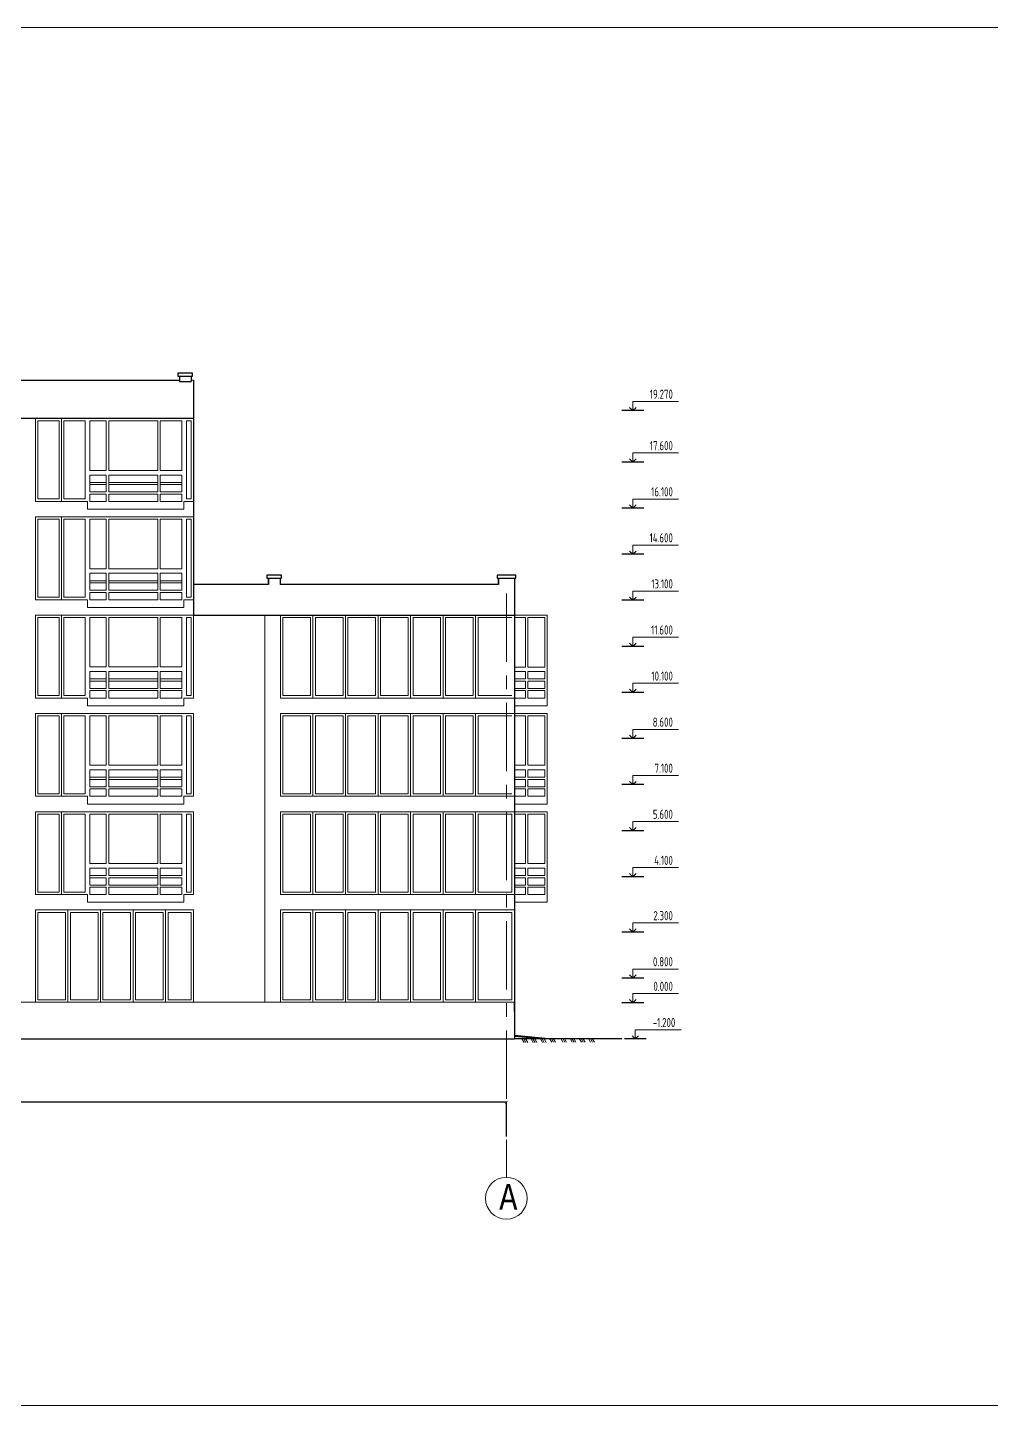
# Model space of a CAD drawing. Header units: millimetres. Extents: x -689206 to 4969298, y -1019800 to 703299.
# Drawn here: x 751656 to 783052, y -808799 to -763943 of the extents above; entities that cross this region are included whole.
import ezdxf

# ---------------------------------------------------------------- set-up
doc = ezdxf.new("R2010")
doc.units = ezdxf.units.MM
doc.linetypes.add('осеваяX2', pattern=[101.6, 63.5, -12.7, 12.7, -12.7])
doc.layers.add('РАЗМЕРЫ', color=7, linetype='Continuous', lineweight=9)
for name, color, linetype in [('разрез1-1', 7, 'Continuous'), ('разрез2-2', 7, 'Continuous'), ('сетка', 104, 'Continuous')]:
    doc.layers.add(name, color=color, linetype=linetype)
doc.styles.add('Аннотативный', font='isocteur.ttf', dxfattribs={"width": 0.7, "height": 250})
doc.dimstyles.new('Аннотативный', dxfattribs={"dimscale": 0, "dimtxt": 250, "dimasz": 100, "dimexe": 1.25, "dimexo": 0.625, "dimtad": 1, "dimdec": 0, "dimtxsty": 'Аннотативный', "dimblk": 'ARCHTICK', "dimcen": 2.5, "dimadec": 0, "dimazin": 0, "dimtfac": 1, "dimtdec": 0, "dimtmove": 0, "dimatfit": 3, "dimfxl": 1, "dimarcsym": 0})

# ---------------------------------------------------------------- blocks, each defined once
blk = doc.blocks.new('_ArchTick')
at = {"color": 0, "linetype": 'ByBlock', "const_width": 0.15}
blk.add_lwpolyline([(-0.5, -0.5), (0.5, 0.5)], dxfattribs=at)
blk = doc.blocks.new('*D4722')
at = {"layer": 'Defpoints', "color": 0, "lineweight": 5, "ltscale": 35, "transparency": 16777216}
for p in [(729499, -798926), (729499, -798926), (767258, -800046)]:
    blk.add_point(p, dxfattribs=at)
at = {"layer": 'РАЗМЕРЫ', "color": 0, "lineweight": -2, "ltscale": 35, "transparency": 16777216}
for p, q in [((767258, -798926), (729499, -798926)), ((729499, -798927), (729499, -798928)), ((767258, -800045), (767258, -798925))]:
    blk.add_line(p, q, dxfattribs=at)
at = {"layer": 'РАЗМЕРЫ', "color": 0, "lineweight": -2, "ltscale": 35, "transparency": 16777216, "xscale": 100, "yscale": 100, "zscale": 100, "rotation": 180}
blk.add_blockref('_ArchTick', (729499, -798926), dxfattribs=at)
at = {"layer": 'РАЗМЕРЫ', "color": 0, "lineweight": -2, "ltscale": 35, "transparency": 16777216, "xscale": 100, "yscale": 100, "zscale": 100}
blk.add_blockref('_ArchTick', (767258, -798926), dxfattribs=at)
at = {"layer": 'РАЗМЕРЫ', "color": 0, "lineweight": 5, "ltscale": 35, "transparency": 16777216, "insert": (748378, -798801), "char_height": 250, "attachment_point": 5, "style": 'Аннотативный'}
blk.add_mtext('37700', dxfattribs=at)

msp = doc.modelspace()

# ---------------------------------------------------------------- linework, layer by layer
at = {"layer": 'РАЗМЕРЫ', "lineweight": 30, "ltscale": 35}
for p, q in [((738827.6, -775417.9), (756602.7, -775417.9)), ((756602.7, -775469.6), (756982.7, -775469.6)), ((757062.7, -775417.9), (757062.7, -783069.6)), ((757062.7, -776669.6), (738420.7, -776669.6)), ((759500.8, -781769.6), (759450.8, -781769.6)), ((759450.8, -781769.6), (759450.8, -781869.6)), ((759930.8, -781769.6), (759500.8, -781769.6)), ((759930.8, -781869.6), (759930.8, -781769.6)), ((766999, -781769.6), (766949, -781769.6)), ((766949, -781769.6), (766949, -781869.6)), ((767562.8, -781769.6), (766999, -781769.6)), ((767562.8, -781869.6), (767562.8, -781769.6)), ((759500.8, -782069.6), (757062.7, -782069.6)), ((759450.8, -781869.6), (759500.8, -781869.6)), ((759500.8, -781869.6), (759500.8, -782069.6)), ((759500.8, -782069.6), (759500.8, -781869.6)), ((759500.8, -782069.6), (759500.8, -781869.6)), ((759500.8, -781869.6), (759880.8, -781869.6)), ((759880.8, -781869.6), (759880.8, -782069.6)), ((759880.8, -781869.6), (759930.8, -781869.6)), ((766999, -782069.6), (759880.8, -782069.6)), ((766949, -781869.6), (766999, -781869.6)), ((766999, -782069.6), (766999, -781869.6)), ((766999, -781869.6), (767512.8, -781869.6)), ((766999, -781869.6), (766999, -782069.6)), ((767512.8, -781869.6), (767512.8, -795669.6)), ((767512.8, -781869.6), (767562.8, -781869.6)), ((757062.7, -783069.6), (767512.8, -783069.6)), ((767512.8, -795969.6), (767512.8, -795669.6)), ((767512.8, -795669.6), (767512.8, -796869.6)), ((767512.8, -796869.6), (729190.8, -796869.6))]:
    msp.add_line(p, q, dxfattribs=at)
at = {"layer": 'РАЗМЕРЫ', "lineweight": 5, "ltscale": 35}
for p, q in [((756982.7, -775417.9), (757062.7, -775417.9)), ((751910.7, -776669.6), (751910.7, -779369.6)), ((752680.4, -776749.6), (751990.7, -776749.6)), ((751990.7, -776749.6), (751990.7, -779289.6)), ((752680.4, -776749.6), (752680.4, -779289.6)), ((752760.4, -779369.6), (752760.4, -776669.6)), ((753530, -776749.6), (752840.4, -776749.6)), ((752840.4, -776749.6), (752840.4, -779289.6)), ((753530, -779289.6), (753530, -776749.6)), ((753690, -778359.2), (753690, -776749.6)), ((754218.7, -776749.6), (753690, -776749.6)), ((754218.7, -778359.2), (754218.7, -776749.6)), ((754298.7, -776749.6), (754298.7, -778359.2)), ((755898.7, -776749.6), (754298.7, -776749.6)), ((755898.7, -778359.2), (755898.7, -776749.6)), ((755978.7, -776749.6), (755978.7, -778359.2)), ((756680, -776749.6), (755978.7, -776749.6)), ((756680, -778359.2), (756680, -776749.6)), ((756750, -776669.6), (756830, -776669.6)), ((756830, -776749.6), (756830, -779289.6)), ((756982.7, -776749.6), (756830, -776749.6)), ((756982.7, -779289.6), (756982.7, -776749.6)), ((754218.7, -778359.2), (753690, -778359.2)), ((753690, -779059.2), (753690, -778509.2)), ((753690, -778749.2), (753690, -778509.2)), ((753690, -778509.2), (754218.7, -778509.2)), ((754218.7, -779059.2), (754218.7, -778509.2)), ((755898.7, -778359.2), (754298.7, -778359.2)), ((754298.7, -778509.2), (754298.7, -779059.2)), ((754298.7, -778509.2), (755898.7, -778509.2)), ((755898.7, -779059.2), (755898.7, -778509.2)), ((756680, -778359.2), (755978.7, -778359.2)), ((755978.7, -778509.2), (755978.7, -779059.2)), ((755978.7, -778509.2), (756680, -778509.2)), ((756680, -779059.2), (756680, -778509.2)), ((754218.7, -778749.2), (753690, -778749.2)), ((753690, -779059.2), (753690, -778819.2)), ((753690, -778819.2), (754218.7, -778819.2)), ((753690, -779059.2), (754218.7, -779059.2)), ((754218.7, -779129.2), (753690, -779129.2)), ((753690, -779369.6), (753690, -779129.2)), ((754218.7, -779369.6), (754218.7, -779129.2)), ((755898.7, -778749.2), (754298.7, -778749.2)), ((754298.7, -778819.2), (755898.7, -778819.2)), ((754298.7, -779059.2), (755898.7, -779059.2)), ((754298.7, -779129.2), (754298.7, -779369.6)), ((755898.7, -779129.2), (754298.7, -779129.2)), ((755898.7, -779369.6), (755898.7, -779129.2)), ((756680, -778749.2), (755978.7, -778749.2)), ((755978.7, -778819.2), (756680, -778819.2)), ((755978.7, -779059.2), (756680, -779059.2)), ((755978.7, -779129.2), (755978.7, -779369.6)), ((756680, -779129.2), (755978.7, -779129.2)), ((756680, -778819.2), (756680, -778749.2)), ((756680, -779369.6), (756680, -779129.2)), ((753610, -779369.6), (751910.7, -779369.6)), ((751990.7, -779289.6), (752680.4, -779289.6)), ((752840.4, -779289.6), (753530, -779289.6)), ((753610, -779369.6), (753610, -779619.6)), ((754218.7, -779369.6), (753690, -779369.6)), ((754218.7, -779369.6), (753690, -779369.6)), ((755898.7, -779369.6), (754298.7, -779369.6)), ((755898.7, -779369.6), (754298.7, -779369.6)), ((756680, -779369.6), (755978.7, -779369.6)), ((756680, -779369.6), (755978.7, -779369.6)), ((757062.7, -779369.6), (756750, -779369.6)), ((756750, -779369.6), (756750, -779619.6)), ((756750, -779369.6), (756750, -779419.6)), ((756830, -779289.6), (756982.7, -779289.6)), ((757062.7, -779869.6), (757062.7, -779369.6)), ((751910.7, -779869.6), (751910.7, -782569.6)), ((751910.7, -779869.6), (757062.7, -779869.6)), ((752680.4, -779949.6), (751990.7, -779949.6)), ((751990.7, -779949.6), (751990.7, -782489.6)), ((752680.4, -779949.6), (752680.4, -782489.6)), ((752760.4, -782569.6), (752760.4, -779869.6)), ((753530, -779949.6), (752840.4, -779949.6)), ((752840.4, -779949.6), (752840.4, -782489.6)), ((753530, -782489.6), (753530, -779949.6)), ((756750, -779619.6), (753610, -779619.6)), ((753690, -781559.2), (753690, -779949.6)), ((754218.7, -779949.6), (753690, -779949.6)), ((754218.7, -781559.2), (754218.7, -779949.6)), ((754298.7, -779949.6), (754298.7, -781559.2)), ((755898.7, -779949.6), (754298.7, -779949.6)), ((755898.7, -781559.2), (755898.7, -779949.6)), ((755978.7, -779949.6), (755978.7, -781559.2)), ((756680, -779949.6), (755978.7, -779949.6)), ((756680, -781559.2), (756680, -779949.6)), ((756830, -779949.6), (756830, -782489.6)), ((756982.7, -779949.6), (756830, -779949.6)), ((756982.7, -782489.6), (756982.7, -779949.6)), ((754218.7, -781559.2), (753690, -781559.2)), ((753690, -782259.2), (753690, -781709.2)), ((753690, -781949.2), (753690, -781709.2)), ((753690, -781709.2), (754218.7, -781709.2)), ((754218.7, -782259.2), (754218.7, -781709.2)), ((755898.7, -781559.2), (754298.7, -781559.2)), ((754298.7, -781709.2), (754298.7, -782259.2)), ((754298.7, -781709.2), (755898.7, -781709.2)), ((755898.7, -782259.2), (755898.7, -781709.2)), ((756680, -781559.2), (755978.7, -781559.2)), ((755978.7, -781709.2), (755978.7, -782259.2)), ((755978.7, -781709.2), (756680, -781709.2)), ((756680, -782259.2), (756680, -781709.2)), ((754218.7, -781949.2), (753690, -781949.2)), ((753690, -782259.2), (753690, -782019.2)), ((753690, -782019.2), (754218.7, -782019.2)), ((753690, -782259.2), (754218.7, -782259.2)), ((755898.7, -781949.2), (754298.7, -781949.2)), ((754298.7, -782019.2), (755898.7, -782019.2)), ((754298.7, -782259.2), (755898.7, -782259.2)), ((756680, -781949.2), (755978.7, -781949.2)), ((755978.7, -782019.2), (756680, -782019.2)), ((755978.7, -782259.2), (756680, -782259.2)), ((756680, -782019.2), (756680, -781949.2)), ((753610, -782569.6), (751910.7, -782569.6)), ((751990.7, -782489.6), (752680.4, -782489.6)), ((752840.4, -782489.6), (753530, -782489.6)), ((753610, -782569.6), (753610, -782819.6)), ((753610, -782569.6), (753610, -782819.6)), ((754218.7, -782329.2), (753690, -782329.2)), ((753690, -782569.6), (753690, -782329.2)), ((754218.7, -782569.6), (753690, -782569.6)), ((754218.7, -782569.6), (754218.7, -782329.2)), ((754298.7, -782329.2), (754298.7, -782569.6)), ((755898.7, -782329.2), (754298.7, -782329.2)), ((755898.7, -782569.6), (754298.7, -782569.6)), ((755898.7, -782569.6), (755898.7, -782329.2)), ((755978.7, -782329.2), (755978.7, -782569.6)), ((756680, -782329.2), (755978.7, -782329.2)), ((756680, -782569.6), (755978.7, -782569.6)), ((756680, -782569.6), (756680, -782329.2)), ((757062.7, -782569.6), (756750, -782569.6)), ((756750, -782569.6), (756750, -782819.6)), ((756750, -782569.6), (756750, -782619.6)), ((756830, -782489.6), (756982.7, -782489.6)), ((757062.7, -783069.6), (757062.7, -782569.6)), ((751910.7, -783069.6), (751910.7, -785769.6)), ((757062.7, -783069.6), (751910.7, -783069.6)), ((752680.4, -783149.6), (751990.7, -783149.6)), ((751990.7, -783149.6), (751990.7, -785689.6)), ((752680.4, -783149.6), (752680.4, -785689.6)), ((752760.4, -785769.6), (752760.4, -783069.6)), ((753530, -783149.6), (752840.4, -783149.6)), ((752840.4, -783149.6), (752840.4, -785689.6)), ((753530, -785689.6), (753530, -783149.6)), ((756750, -782819.6), (753610, -782819.6)), ((753690, -784759.2), (753690, -783149.6)), ((754218.7, -783149.6), (753690, -783149.6)), ((754218.7, -784759.2), (754218.7, -783149.6)), ((754298.7, -783149.6), (754298.7, -784759.2)), ((755898.7, -783149.6), (754298.7, -783149.6)), ((755898.7, -784759.2), (755898.7, -783149.6)), ((755978.7, -783149.6), (755978.7, -784759.2)), ((756680, -783149.6), (755978.7, -783149.6)), ((756680, -784759.2), (756680, -783149.6)), ((756830, -783149.6), (756830, -785689.6)), ((756982.7, -783149.6), (756830, -783149.6)), ((756982.7, -785689.6), (756982.7, -783149.6)), ((757062.7, -783069.6), (757062.7, -785769.6)), ((759383.2, -783069.6), (759383.2, -795669.6)), ((759890.7, -783069.6), (759890.7, -785769.6)), ((759970.7, -785689.6), (759970.7, -783149.6)), ((759970.7, -783149.6), (760870.7, -783149.6)), ((760870.7, -785689.6), (760870.7, -783149.6)), ((760870.7, -785689.6), (760870.7, -783149.6)), ((760950.7, -785689.6), (760950.7, -783069.6)), ((760950.7, -783069.6), (760950.7, -785769.6)), ((760950.7, -785769.6), (760950.7, -783069.6)), ((761030.7, -785689.6), (761030.7, -783149.6)), ((761030.7, -783149.6), (761930.7, -783149.6)), ((761930.7, -783149.6), (761930.7, -785689.6)), ((761930.7, -785689.6), (761930.7, -783149.6)), ((761930.7, -785689.6), (761930.7, -783149.6)), ((762010.7, -785689.6), (762010.7, -783069.6)), ((762010.7, -783069.6), (762010.7, -785769.6)), ((762010.7, -785769.6), (762010.7, -783069.6)), ((762090.7, -785689.6), (762090.7, -783149.6)), ((762090.7, -783149.6), (762990.7, -783149.6)), ((762990.7, -783149.6), (762990.7, -785689.6)), ((762990.7, -783149.6), (762990.7, -785689.6)), ((762990.7, -785689.6), (762990.7, -783149.6)), ((762990.7, -785689.6), (762990.7, -783149.6)), ((763070.7, -785689.6), (763070.7, -783069.6)), ((763070.7, -783069.6), (763070.7, -785769.6)), ((763070.7, -785769.6), (763070.7, -783069.6)), ((763150.7, -785689.6), (763150.7, -783149.6)), ((763150.7, -783149.6), (764050.7, -783149.6)), ((764050.7, -783149.6), (764050.7, -785689.6)), ((764050.7, -783149.6), (764050.7, -785689.6)), ((764050.7, -783149.6), (764050.7, -785689.6)), ((764050.7, -785689.6), (764050.7, -783149.6)), ((764050.7, -785689.6), (764050.7, -783149.6)), ((764130.7, -785689.6), (764130.7, -783069.6)), ((764130.7, -783069.6), (764130.7, -785769.6)), ((764130.7, -785769.6), (764130.7, -783069.6)), ((764210.7, -785689.6), (764210.7, -783149.6)), ((764210.7, -783149.6), (765110.7, -783149.6)), ((765110.7, -783149.6), (765110.7, -785689.6)), ((765110.7, -783149.6), (765110.7, -785689.6)), ((765110.7, -783149.6), (765110.7, -785689.6)), ((765110.7, -783149.6), (765110.7, -785689.6)), ((765110.7, -785689.6), (765110.7, -783149.6)), ((765110.7, -785689.6), (765110.7, -783149.6)), ((765190.7, -785689.6), (765190.7, -783069.6)), ((765190.7, -783069.6), (765190.7, -785769.6)), ((765190.7, -785769.6), (765190.7, -783069.6)), ((765270.7, -785689.6), (765270.7, -783149.6)), ((765270.7, -783149.6), (766170.7, -783149.6)), ((767512.8, -783069.6), (765836.1, -783069.6)), ((766170.7, -783149.6), (766170.7, -785689.6)), ((766170.7, -783149.6), (766170.7, -785689.6)), ((766170.7, -783149.6), (766170.7, -785689.6)), ((766170.7, -783149.6), (766170.7, -785689.6)), ((766170.7, -783149.6), (766170.7, -785689.6)), ((766170.7, -785689.6), (766170.7, -783149.6)), ((766170.7, -785689.6), (766170.7, -783149.6)), ((766250.7, -785689.6), (766250.7, -783069.6)), ((766250.7, -783069.6), (766250.7, -785769.6)), ((766250.7, -785769.6), (766250.7, -783069.6)), ((766330.7, -785689.6), (766330.7, -783149.6)), ((766330.7, -783149.6), (767431.5, -783149.6)), ((767512.8, -785769.6), (767512.8, -783069.6)), ((768582.8, -783069.6), (767512.8, -783069.6)), ((767512.8, -783069.6), (767762.8, -783069.6)), ((767512.8, -783149.6), (767873.4, -783149.6)), ((767873.4, -784759.6), (767873.4, -783149.6)), ((767953.4, -783149.6), (768502.8, -783149.6)), ((767953.4, -783149.6), (767953.4, -784759.6)), ((768502.8, -783149.6), (768502.8, -784759.6)), ((768582.8, -785769.6), (768582.8, -783069.6)), ((754218.7, -784759.2), (753690, -784759.2)), ((753690, -785459.2), (753690, -784909.2)), ((753690, -785149.2), (753690, -784909.2)), ((753690, -784909.2), (754218.7, -784909.2)), ((754218.7, -785459.2), (754218.7, -784909.2)), ((755898.7, -784759.2), (754298.7, -784759.2)), ((754298.7, -784909.2), (754298.7, -785459.2)), ((754298.7, -784909.2), (755898.7, -784909.2)), ((755898.7, -785459.2), (755898.7, -784909.2)), ((756680, -784759.2), (755978.7, -784759.2)), ((755978.7, -784909.2), (755978.7, -785459.2)), ((755978.7, -784909.2), (756680, -784909.2)), ((756680, -785459.2), (756680, -784909.2)), ((767873.4, -784759.6), (767512.8, -784759.6)), ((767512.8, -784909.6), (767873.4, -784909.6)), ((767873.4, -785149.6), (767873.4, -784909.6)), ((768502.8, -784759.6), (767953.4, -784759.6)), ((767953.4, -784909.6), (768502.8, -784909.6)), ((767953.4, -784909.6), (767953.4, -785149.6)), ((768502.8, -784909.6), (768502.8, -785149.6)), ((754218.7, -785149.2), (753690, -785149.2)), ((753690, -785459.2), (753690, -785219.2)), ((753690, -785219.2), (754218.7, -785219.2)), ((755898.7, -785149.2), (754298.7, -785149.2)), ((754298.7, -785219.2), (755898.7, -785219.2)), ((756680, -785149.2), (755978.7, -785149.2)), ((755978.7, -785219.2), (756680, -785219.2)), ((756680, -785219.2), (756680, -785149.2)), ((767512.8, -785149.6), (767873.4, -785149.6)), ((767873.4, -785219.6), (767512.8, -785219.6)), ((767873.4, -785459.6), (767873.4, -785219.6)), ((767953.4, -785149.6), (768502.8, -785149.6)), ((768502.8, -785219.6), (767953.4, -785219.6)), ((767953.4, -785219.6), (767953.4, -785459.6)), ((768502.8, -785219.6), (768502.8, -785459.6)), ((751910.7, -785769.6), (753610, -785769.6)), ((751990.7, -785689.6), (752680.4, -785689.6)), ((752840.4, -785689.6), (753530, -785689.6)), ((753610, -785769.6), (753610, -786019.6)), ((753610, -785769.6), (753610, -786019.6)), ((753690, -785459.2), (754218.7, -785459.2)), ((754218.7, -785529.2), (753690, -785529.2)), ((753690, -785769.6), (753690, -785529.2)), ((753690, -785769.6), (754218.7, -785769.6)), ((754218.7, -785769.6), (754218.7, -785529.2)), ((754298.7, -785459.2), (755898.7, -785459.2)), ((754298.7, -785529.2), (754298.7, -785769.6)), ((755898.7, -785529.2), (754298.7, -785529.2)), ((754298.7, -785769.6), (755898.7, -785769.6)), ((755898.7, -785769.6), (755898.7, -785529.2)), ((755978.7, -785459.2), (756680, -785459.2)), ((755978.7, -785529.2), (755978.7, -785769.6)), ((756680, -785529.2), (755978.7, -785529.2)), ((755978.7, -785769.6), (756680, -785769.6)), ((756680, -785769.6), (756680, -785529.2)), ((756750, -785769.6), (757062.7, -785769.6)), ((756750, -785769.6), (756750, -786019.6)), ((756750, -785769.6), (756750, -785819.6)), ((756830, -785689.6), (756982.7, -785689.6)), ((759890.7, -785769.6), (767512.8, -785769.6)), ((760870.7, -785689.6), (759970.7, -785689.6)), ((759970.7, -785689.6), (760870.7, -785689.6)), ((759970.7, -785689.6), (760870.7, -785689.6)), ((761930.7, -785689.6), (761030.7, -785689.6)), ((761030.7, -785689.6), (761240.7, -785689.6)), ((761320.7, -785689.6), (761400.7, -785689.6)), ((762990.7, -785689.6), (762090.7, -785689.6)), ((764050.7, -785689.6), (763150.7, -785689.6)), ((765110.7, -785689.6), (764210.7, -785689.6)), ((766170.7, -785689.6), (765270.7, -785689.6)), ((767431.5, -785689.6), (766330.7, -785689.6)), ((767512.8, -785459.6), (767873.4, -785459.6)), ((767873.4, -785529.6), (767512.8, -785529.6)), ((767873.4, -785769.6), (767512.8, -785769.6)), ((767873.4, -785769.6), (767873.4, -785529.6)), ((767953.4, -785459.6), (768502.8, -785459.6)), ((768502.8, -785529.6), (767953.4, -785529.6)), ((767953.4, -785529.6), (767953.4, -785769.6)), ((768502.8, -785769.6), (767953.4, -785769.6)), ((768502.8, -785529.6), (768502.8, -785769.6)), ((768582.8, -786019.6), (768582.8, -785769.6)), ((751910.7, -786269.6), (751910.7, -788969.6)), ((757062.7, -786269.6), (751910.7, -786269.6)), ((752760.4, -788969.6), (752760.4, -786269.6)), ((756750, -786019.6), (753610, -786019.6)), ((757062.7, -786269.6), (757062.7, -788969.6)), ((759890.7, -786269.6), (759890.7, -788969.6)), ((767512.8, -786269.6), (759890.7, -786269.6)), ((760950.7, -788889.6), (760950.7, -786269.6)), ((760950.7, -786269.6), (760950.7, -788969.6)), ((760950.7, -788969.6), (760950.7, -786269.6)), ((762010.7, -788889.6), (762010.7, -786269.6)), ((762010.7, -786269.6), (762010.7, -788969.6)), ((762010.7, -788969.6), (762010.7, -786269.6)), ((763070.7, -788889.6), (763070.7, -786269.6)), ((763070.7, -786269.6), (763070.7, -788969.6)), ((763070.7, -788969.6), (763070.7, -786269.6)), ((764130.7, -788889.6), (764130.7, -786269.6)), ((764130.7, -786269.6), (764130.7, -788969.6)), ((764130.7, -788969.6), (764130.7, -786269.6)), ((765190.7, -788889.6), (765190.7, -786269.6)), ((765190.7, -786269.6), (765190.7, -788969.6)), ((765190.7, -788969.6), (765190.7, -786269.6)), ((766250.7, -788889.6), (766250.7, -786269.6)), ((766250.7, -786269.6), (766250.7, -788969.6)), ((766250.7, -788969.6), (766250.7, -786269.6)), ((767512.8, -786019.6), (768582.8, -786019.6)), ((767512.8, -786019.6), (768582.8, -786019.6)), ((768582.8, -786019.6), (767512.8, -786019.6)), ((767512.8, -788969.6), (767512.8, -786269.6)), ((768582.8, -786269.6), (767512.8, -786269.6)), ((767512.8, -786269.6), (767762.8, -786269.6)), ((768582.8, -788969.6), (768582.8, -786269.6)), ((752680.4, -786349.6), (751990.7, -786349.6)), ((751990.7, -786349.6), (751990.7, -788889.6)), ((752680.4, -786349.6), (752680.4, -788889.6)), ((753530, -786349.6), (752840.4, -786349.6)), ((752840.4, -786349.6), (752840.4, -788889.6)), ((753530, -788889.6), (753530, -786349.6)), ((753690, -787959.2), (753690, -786349.6)), ((754218.7, -786349.6), (753690, -786349.6)), ((754218.7, -787959.2), (754218.7, -786349.6)), ((754298.7, -786349.6), (754298.7, -787959.2)), ((755898.7, -786349.6), (754298.7, -786349.6)), ((755898.7, -787959.2), (755898.7, -786349.6)), ((755978.7, -786349.6), (755978.7, -787959.2)), ((756680, -786349.6), (755978.7, -786349.6)), ((756680, -787959.2), (756680, -786349.6)), ((756830, -786349.6), (756830, -788889.6)), ((756982.7, -786349.6), (756830, -786349.6)), ((756982.7, -788889.6), (756982.7, -786349.6)), ((759970.7, -788889.6), (759970.7, -786349.6)), ((759970.7, -786349.6), (760870.7, -786349.6)), ((760870.7, -788889.6), (760870.7, -786349.6)), ((760870.7, -788889.6), (760870.7, -786349.6)), ((761030.7, -788889.6), (761030.7, -786349.6)), ((761030.7, -786349.6), (761930.7, -786349.6)), ((761930.7, -786349.6), (761930.7, -788889.6)), ((761930.7, -788889.6), (761930.7, -786349.6)), ((761930.7, -788889.6), (761930.7, -786349.6)), ((762090.7, -788889.6), (762090.7, -786349.6)), ((762090.7, -786349.6), (762990.7, -786349.6)), ((762990.7, -786349.6), (762990.7, -788889.6)), ((762990.7, -786349.6), (762990.7, -788889.6)), ((762990.7, -788889.6), (762990.7, -786349.6)), ((762990.7, -788889.6), (762990.7, -786349.6)), ((763150.7, -788889.6), (763150.7, -786349.6)), ((763150.7, -786349.6), (764050.7, -786349.6)), ((764050.7, -786349.6), (764050.7, -788889.6)), ((764050.7, -786349.6), (764050.7, -788889.6)), ((764050.7, -786349.6), (764050.7, -788889.6)), ((764050.7, -788889.6), (764050.7, -786349.6)), ((764050.7, -788889.6), (764050.7, -786349.6)), ((764210.7, -788889.6), (764210.7, -786349.6)), ((764210.7, -786349.6), (765110.7, -786349.6)), ((765110.7, -786349.6), (765110.7, -788889.6)), ((765110.7, -786349.6), (765110.7, -788889.6)), ((765110.7, -786349.6), (765110.7, -788889.6)), ((765110.7, -786349.6), (765110.7, -788889.6)), ((765110.7, -788889.6), (765110.7, -786349.6)), ((765110.7, -788889.6), (765110.7, -786349.6)), ((765270.7, -788889.6), (765270.7, -786349.6)), ((765270.7, -786349.6), (766170.7, -786349.6)), ((766170.7, -786349.6), (766170.7, -788889.6)), ((766170.7, -786349.6), (766170.7, -788889.6)), ((766170.7, -786349.6), (766170.7, -788889.6)), ((766170.7, -786349.6), (766170.7, -788889.6)), ((766170.7, -786349.6), (766170.7, -788889.6)), ((766170.7, -788889.6), (766170.7, -786349.6)), ((766170.7, -788889.6), (766170.7, -786349.6)), ((766330.7, -788889.6), (766330.7, -786349.6)), ((766330.7, -786349.6), (767431.5, -786349.6)), ((767512.8, -786349.6), (767873.4, -786349.6)), ((767873.4, -787959.6), (767873.4, -786349.6)), ((767953.4, -786349.6), (768502.8, -786349.6)), ((767953.4, -786349.6), (767953.4, -787959.6)), ((768502.8, -786349.6), (768502.8, -787959.6)), ((754218.7, -787959.2), (753690, -787959.2)), ((753690, -788659.2), (753690, -788109.2)), ((753690, -788349.2), (753690, -788109.2)), ((753690, -788109.2), (754218.7, -788109.2)), ((754218.7, -788659.2), (754218.7, -788109.2)), ((755898.7, -787959.2), (754298.7, -787959.2)), ((754298.7, -788109.2), (754298.7, -788659.2)), ((754298.7, -788109.2), (755898.7, -788109.2)), ((755898.7, -788659.2), (755898.7, -788109.2)), ((756680, -787959.2), (755978.7, -787959.2)), ((755978.7, -788109.2), (755978.7, -788659.2)), ((755978.7, -788109.2), (756680, -788109.2)), ((756680, -788659.2), (756680, -788109.2)), ((767873.4, -787959.6), (767512.8, -787959.6)), ((767512.8, -788109.6), (767873.4, -788109.6)), ((767873.4, -788349.6), (767873.4, -788109.6)), ((768502.8, -787959.6), (767953.4, -787959.6)), ((767953.4, -788109.6), (768502.8, -788109.6)), ((767953.4, -788109.6), (767953.4, -788349.6)), ((768502.8, -788109.6), (768502.8, -788349.6)), ((754218.7, -788349.2), (753690, -788349.2)), ((753690, -788659.2), (753690, -788419.2)), ((753690, -788419.2), (754218.7, -788419.2)), ((755898.7, -788349.2), (754298.7, -788349.2)), ((754298.7, -788419.2), (755898.7, -788419.2)), ((756680, -788349.2), (755978.7, -788349.2)), ((755978.7, -788419.2), (756680, -788419.2)), ((756680, -788419.2), (756680, -788349.2)), ((767512.8, -788349.6), (767873.4, -788349.6)), ((767873.4, -788419.6), (767512.8, -788419.6)), ((767873.4, -788659.6), (767873.4, -788419.6)), ((767953.4, -788349.6), (768502.8, -788349.6)), ((768502.8, -788419.6), (767953.4, -788419.6)), ((767953.4, -788419.6), (767953.4, -788659.6)), ((768502.8, -788419.6), (768502.8, -788659.6)), ((751910.7, -788969.6), (753610, -788969.6)), ((751990.7, -788889.6), (752680.4, -788889.6)), ((752840.4, -788889.6), (753530, -788889.6)), ((753610, -788589.2), (753610, -788589.2)), ((753610, -788969.6), (753610, -789219.6)), ((753610, -788969.6), (753610, -789019.6)), ((753690, -788659.2), (754218.7, -788659.2)), ((754218.7, -788729.2), (753690, -788729.2)), ((753690, -788969.6), (753690, -788729.2)), ((753690, -788969.6), (754218.7, -788969.6)), ((753690, -788969.6), (754218.7, -788969.6)), ((754218.7, -788969.6), (754218.7, -788729.2)), ((754298.7, -788659.2), (755898.7, -788659.2)), ((754298.7, -788729.2), (754298.7, -788969.6)), ((755898.7, -788729.2), (754298.7, -788729.2)), ((754298.7, -788969.6), (755898.7, -788969.6)), ((754298.7, -788969.6), (755898.7, -788969.6)), ((755898.7, -788969.6), (755898.7, -788729.2)), ((755978.7, -788659.2), (756680, -788659.2)), ((755978.7, -788729.2), (755978.7, -788969.6)), ((756680, -788729.2), (755978.7, -788729.2)), ((755978.7, -788969.6), (756680, -788969.6)), ((755978.7, -788969.6), (756680, -788969.6)), ((756680, -788969.6), (756680, -788729.2)), ((756750, -788969.6), (757062.7, -788969.6)), ((756750, -788969.6), (756750, -789219.6)), ((756750, -788969.6), (756750, -789019.6)), ((756830, -788889.6), (756982.7, -788889.6)), ((759890.7, -788969.6), (767512.8, -788969.6)), ((760870.7, -788889.6), (759970.7, -788889.6)), ((759970.7, -788889.6), (760870.7, -788889.6)), ((759970.7, -788889.6), (760870.7, -788889.6)), ((761930.7, -788889.6), (761030.7, -788889.6)), ((761030.7, -788889.6), (761240.7, -788889.6)), ((761320.7, -788889.6), (761400.7, -788889.6)), ((762990.7, -788889.6), (762090.7, -788889.6)), ((764050.7, -788889.6), (763150.7, -788889.6)), ((765110.7, -788889.6), (764210.7, -788889.6)), ((766170.7, -788889.6), (765270.7, -788889.6)), ((767431.5, -788889.6), (766330.7, -788889.6)), ((767512.8, -788659.6), (767873.4, -788659.6)), ((767873.4, -788729.6), (767512.8, -788729.6)), ((767873.4, -788969.6), (767512.8, -788969.6)), ((767873.4, -788969.6), (767873.4, -788729.6)), ((767953.4, -788659.6), (768502.8, -788659.6)), ((768502.8, -788729.6), (767953.4, -788729.6)), ((767953.4, -788729.6), (767953.4, -788969.6)), ((768502.8, -788969.6), (767953.4, -788969.6)), ((768502.8, -788729.6), (768502.8, -788969.6)), ((768582.8, -789219.6), (768582.8, -788969.6)), ((753610, -789219.6), (753610, -789019.6)), ((756750, -789219.6), (753610, -789219.6)), ((756750, -789019.6), (756750, -789219.6)), ((767512.8, -789219.6), (768582.8, -789219.6)), ((768582.8, -789219.6), (767512.8, -789219.6)), ((751910.7, -789469.6), (751910.7, -792169.6)), ((757062.7, -789469.6), (751910.7, -789469.6)), ((752680.4, -789549.6), (751990.7, -789549.6)), ((751990.7, -789549.6), (751990.7, -792089.6)), ((752680.4, -789549.6), (752680.4, -792089.6)), ((752760.4, -792169.6), (752760.4, -789469.6)), ((753530, -789549.6), (752840.4, -789549.6)), ((752840.4, -789549.6), (752840.4, -792089.6)), ((753530, -792089.6), (753530, -789549.6)), ((753690, -791159.2), (753690, -789549.6)), ((754218.7, -789549.6), (753690, -789549.6)), ((754218.7, -791159.2), (754218.7, -789549.6)), ((754298.7, -789549.6), (754298.7, -791159.2)), ((755898.7, -789549.6), (754298.7, -789549.6)), ((755898.7, -791159.2), (755898.7, -789549.6)), ((755978.7, -789549.6), (755978.7, -791159.2)), ((756680, -789549.6), (755978.7, -789549.6)), ((756680, -791159.2), (756680, -789549.6)), ((756830, -789549.6), (756830, -792089.6)), ((756982.7, -789549.6), (756830, -789549.6)), ((756982.7, -792089.6), (756982.7, -789549.6)), ((757062.7, -789469.6), (757062.7, -792169.6)), ((759890.7, -789469.6), (759890.7, -792169.6)), ((767512.8, -789469.6), (759890.7, -789469.6)), ((759890.7, -789469.6), (759890.7, -789549.6)), ((759970.7, -792089.6), (759970.7, -789549.6)), ((759970.7, -789549.6), (760870.7, -789549.6)), ((760870.7, -792089.6), (760870.7, -789549.6)), ((760870.7, -792089.6), (760870.7, -789549.6)), ((760950.7, -792089.6), (760950.7, -789469.6)), ((760950.7, -789469.6), (760950.7, -792169.6)), ((760950.7, -792169.6), (760950.7, -789469.6)), ((761030.7, -792089.6), (761030.7, -789549.6)), ((761030.7, -789549.6), (761930.7, -789549.6)), ((761930.7, -789549.6), (761930.7, -792089.6)), ((761930.7, -792089.6), (761930.7, -789549.6)), ((761930.7, -792089.6), (761930.7, -789549.6)), ((762010.7, -792089.6), (762010.7, -789469.6)), ((762010.7, -789469.6), (762010.7, -792169.6)), ((762010.7, -792169.6), (762010.7, -789469.6)), ((762090.7, -792089.6), (762090.7, -789549.6)), ((762090.7, -789549.6), (762990.7, -789549.6)), ((762990.7, -789549.6), (762990.7, -792089.6)), ((762990.7, -789549.6), (762990.7, -792089.6)), ((762990.7, -792089.6), (762990.7, -789549.6)), ((762990.7, -792089.6), (762990.7, -789549.6)), ((763070.7, -792089.6), (763070.7, -789469.6)), ((763070.7, -789469.6), (763070.7, -792169.6)), ((763070.7, -792169.6), (763070.7, -789469.6)), ((763150.7, -792089.6), (763150.7, -789549.6)), ((763150.7, -789549.6), (764050.7, -789549.6)), ((764050.7, -789549.6), (764050.7, -792089.6)), ((764050.7, -789549.6), (764050.7, -792089.6)), ((764050.7, -789549.6), (764050.7, -792089.6)), ((764050.7, -792089.6), (764050.7, -789549.6)), ((764050.7, -792089.6), (764050.7, -789549.6)), ((764130.7, -792089.6), (764130.7, -789469.6)), ((764130.7, -789469.6), (764130.7, -792169.6)), ((764130.7, -792169.6), (764130.7, -789469.6)), ((764210.7, -792089.6), (764210.7, -789549.6)), ((764210.7, -789549.6), (765110.7, -789549.6)), ((765110.7, -789549.6), (765110.7, -792089.6)), ((765110.7, -789549.6), (765110.7, -792089.6)), ((765110.7, -789549.6), (765110.7, -792089.6)), ((765110.7, -789549.6), (765110.7, -792089.6)), ((765110.7, -792089.6), (765110.7, -789549.6)), ((765110.7, -792089.6), (765110.7, -789549.6)), ((765190.7, -792089.6), (765190.7, -789469.6)), ((765190.7, -789469.6), (765190.7, -792169.6)), ((765190.7, -792169.6), (765190.7, -789469.6)), ((765270.7, -792089.6), (765270.7, -789549.6)), ((765270.7, -789549.6), (766170.7, -789549.6)), ((766170.7, -789549.6), (766170.7, -792089.6)), ((766170.7, -789549.6), (766170.7, -792089.6)), ((766170.7, -789549.6), (766170.7, -792089.6)), ((766170.7, -789549.6), (766170.7, -792089.6)), ((766170.7, -789549.6), (766170.7, -792089.6)), ((766170.7, -792089.6), (766170.7, -789549.6)), ((766170.7, -792089.6), (766170.7, -789549.6)), ((766250.7, -792089.6), (766250.7, -789469.6)), ((766250.7, -789469.6), (766250.7, -792169.6)), ((766250.7, -792169.6), (766250.7, -789469.6)), ((766330.7, -792089.6), (766330.7, -789549.6)), ((766330.7, -789549.6), (767431.5, -789549.6)), ((767431.5, -789549.6), (767431.5, -792089.6)), ((767512.8, -792169.6), (767512.8, -789469.6)), ((768582.8, -789469.6), (767512.8, -789469.6)), ((767512.8, -789469.6), (767762.8, -789469.6)), ((767512.8, -789549.6), (767873.4, -789549.6)), ((767873.4, -791159.6), (767873.4, -789549.6)), ((767953.4, -789549.6), (768502.8, -789549.6)), ((767953.4, -789549.6), (767953.4, -791159.6)), ((768502.8, -789549.6), (768502.8, -791159.6)), ((768582.8, -792169.6), (768582.8, -789469.6)), ((754218.7, -791159.2), (753690, -791159.2)), ((755898.7, -791159.2), (754298.7, -791159.2)), ((756680, -791159.2), (755978.7, -791159.2)), ((767873.4, -791159.6), (767512.8, -791159.6)), ((768502.8, -791159.6), (767953.4, -791159.6)), ((753690, -791859.2), (753690, -791309.2)), ((753690, -791549.2), (753690, -791309.2)), ((753690, -791309.2), (754218.7, -791309.2)), ((754218.7, -791549.2), (753690, -791549.2)), ((753690, -791859.2), (753690, -791619.2)), ((753690, -791619.2), (754218.7, -791619.2)), ((754218.7, -791549.2), (754218.7, -791309.2)), ((754218.7, -791859.2), (754218.7, -791619.2)), ((754298.7, -791309.2), (754298.7, -791549.2)), ((754298.7, -791309.2), (755898.7, -791309.2)), ((755898.7, -791549.2), (754298.7, -791549.2)), ((754298.7, -791619.2), (754298.7, -791859.2)), ((754298.7, -791619.2), (755898.7, -791619.2)), ((755898.7, -791859.2), (755898.7, -791309.2)), ((755978.7, -791309.2), (755978.7, -791859.2)), ((755978.7, -791309.2), (756680, -791309.2)), ((756680, -791549.2), (755978.7, -791549.2)), ((755978.7, -791619.2), (756680, -791619.2)), ((756680, -791549.2), (756680, -791309.2)), ((756680, -791859.2), (756680, -791619.2)), ((767512.8, -791309.6), (767873.4, -791309.6)), ((767512.8, -791549.6), (767873.4, -791549.6)), ((767873.4, -791619.6), (767512.8, -791619.6)), ((767873.4, -791549.6), (767873.4, -791309.6)), ((767873.4, -791859.6), (767873.4, -791619.6)), ((767953.4, -791309.6), (768502.8, -791309.6)), ((767953.4, -791309.6), (767953.4, -791549.6)), ((767953.4, -791549.6), (768502.8, -791549.6)), ((768502.8, -791619.6), (767953.4, -791619.6)), ((767953.4, -791619.6), (767953.4, -791859.6)), ((768502.8, -791309.6), (768502.8, -791549.6)), ((768502.8, -791619.6), (768502.8, -791859.6)), ((751990.7, -792089.6), (752680.4, -792089.6)), ((752840.4, -792089.6), (753530, -792089.6)), ((753610, -791789.2), (753610, -791789.2)), ((753690, -791859.2), (754218.7, -791859.2)), ((754218.7, -791929.2), (753690, -791929.2)), ((753690, -792169.6), (753690, -791929.2)), ((754218.7, -792169.6), (754218.7, -791929.2)), ((754298.7, -791859.2), (755898.7, -791859.2)), ((754298.7, -791929.2), (754298.7, -792169.6)), ((755898.7, -791929.2), (754298.7, -791929.2)), ((755898.7, -792169.6), (755898.7, -791929.2)), ((755978.7, -791859.2), (756680, -791859.2)), ((755978.7, -791929.2), (755978.7, -792169.6)), ((756680, -791929.2), (755978.7, -791929.2)), ((756680, -792169.6), (756680, -791929.2)), ((756830, -792089.6), (756982.7, -792089.6)), ((760870.7, -792089.6), (759970.7, -792089.6)), ((759970.7, -792089.6), (760870.7, -792089.6)), ((759970.7, -792089.6), (760870.7, -792089.6)), ((761930.7, -792089.6), (761030.7, -792089.6)), ((761030.7, -792089.6), (761240.7, -792089.6)), ((761320.7, -792089.6), (761400.7, -792089.6)), ((762990.7, -792089.6), (762090.7, -792089.6)), ((764050.7, -792089.6), (763150.7, -792089.6)), ((765110.7, -792089.6), (764210.7, -792089.6)), ((766170.7, -792089.6), (765270.7, -792089.6)), ((767431.5, -792089.6), (766330.7, -792089.6)), ((767512.8, -791859.6), (767873.4, -791859.6)), ((767873.4, -791929.6), (767512.8, -791929.6)), ((767873.4, -792169.6), (767873.4, -791929.6)), ((767953.4, -791859.6), (768502.8, -791859.6)), ((768502.8, -791929.6), (767953.4, -791929.6)), ((767953.4, -791929.6), (767953.4, -792169.6)), ((768502.8, -791929.6), (768502.8, -792169.6)), ((751910.7, -792169.6), (753610, -792169.6)), ((753610, -792169.6), (753530, -792169.6)), ((753610, -792169.6), (753610, -792219.6)), ((753610, -792419.6), (753610, -792219.6)), ((756750, -792419.6), (753610, -792419.6)), ((753690, -792169.6), (754218.7, -792169.6)), ((754298.7, -792169.6), (755898.7, -792169.6)), ((755978.7, -792169.6), (756680, -792169.6)), ((756750, -792169.6), (757062.7, -792169.6)), ((756750, -792169.6), (756750, -792219.6)), ((756750, -792219.6), (756750, -792419.6)), ((759890.7, -792169.6), (767512.8, -792169.6)), ((767873.4, -792169.6), (767512.8, -792169.6)), ((768427.8, -792419.6), (767512.8, -792419.6)), ((768582.8, -792419.6), (767512.8, -792419.6)), ((768502.8, -792169.6), (767953.4, -792169.6)), ((768582.8, -792419.6), (768582.8, -792169.6)), ((751910.7, -792669.6), (751910.7, -795669.6)), ((757062.7, -792669.6), (751910.7, -792669.6)), ((751990.7, -795589.6), (751990.7, -792749.6)), ((751990.7, -792749.6), (752890.7, -792749.6)), ((752890.7, -795589.6), (752890.7, -792749.6)), ((752890.7, -792749.6), (752890.7, -795589.6)), ((752890.7, -792749.6), (752890.7, -795589.6)), ((752890.7, -792749.6), (752890.7, -795589.6)), ((752890.7, -792749.6), (752890.7, -795589.6)), ((752890.7, -792749.6), (752890.7, -795589.6)), ((752890.7, -795589.6), (752890.7, -792749.6)), ((752890.7, -795589.6), (752890.7, -792749.6)), ((752970.7, -795669.6), (752970.7, -792669.6)), ((752970.7, -795589.6), (752970.7, -792749.6)), ((752970.7, -792749.6), (752970.7, -795669.6)), ((753050.7, -792749.6), (753950.7, -792749.6)), ((753050.7, -795589.6), (753050.7, -792749.6)), ((753050.7, -792749.6), (753950.7, -792749.6)), ((753950.7, -792749.6), (753950.7, -795589.6)), ((753950.7, -795589.6), (753950.7, -792749.6)), ((753950.7, -792749.6), (753950.7, -795589.6)), ((753950.7, -792749.6), (753950.7, -795589.6)), ((753950.7, -792749.6), (753950.7, -795589.6)), ((753950.7, -792749.6), (753950.7, -795589.6)), ((753950.7, -792749.6), (753950.7, -795589.6)), ((753950.7, -795589.6), (753950.7, -792749.6)), ((753950.7, -795589.6), (753950.7, -792749.6)), ((754030.7, -795669.6), (754030.7, -792669.6)), ((754030.7, -795589.6), (754030.7, -792749.6)), ((754030.7, -792749.6), (754030.7, -795669.6)), ((754110.7, -792749.6), (755010.7, -792749.6)), ((754110.7, -795589.6), (754110.7, -792749.6)), ((754110.7, -792749.6), (755010.7, -792749.6)), ((755010.7, -792749.6), (755010.7, -795589.6)), ((755010.7, -792749.6), (755010.7, -795589.6)), ((755010.7, -795589.6), (755010.7, -792749.6)), ((755010.7, -792749.6), (755010.7, -795589.6)), ((755010.7, -792749.6), (755010.7, -795589.6)), ((755010.7, -792749.6), (755010.7, -795589.6)), ((755010.7, -792749.6), (755010.7, -795589.6)), ((755010.7, -792749.6), (755010.7, -795589.6)), ((755010.7, -795589.6), (755010.7, -792749.6)), ((755010.7, -795589.6), (755010.7, -792749.6)), ((755090.7, -795669.6), (755090.7, -792669.6)), ((755090.7, -795589.6), (755090.7, -792749.6)), ((755090.7, -792749.6), (755090.7, -795669.6)), ((755170.7, -792749.6), (756070.7, -792749.6)), ((755170.7, -795589.6), (755170.7, -792749.6)), ((755170.7, -792749.6), (756070.7, -792749.6)), ((756070.7, -792749.6), (756070.7, -795589.6)), ((756070.7, -792749.6), (756070.7, -795589.6)), ((756070.7, -792749.6), (756070.7, -795589.6)), ((756070.7, -795589.6), (756070.7, -792749.6)), ((756070.7, -792749.6), (756070.7, -795589.6)), ((756070.7, -792749.6), (756070.7, -795589.6)), ((756070.7, -792749.6), (756070.7, -795589.6)), ((756070.7, -792749.6), (756070.7, -795589.6)), ((756070.7, -792749.6), (756070.7, -795589.6)), ((756070.7, -795589.6), (756070.7, -792749.6)), ((756070.7, -795589.6), (756070.7, -792749.6)), ((756150.7, -795669.6), (756150.7, -792669.6)), ((756150.7, -795589.6), (756150.7, -792749.6)), ((756150.7, -792749.6), (756150.7, -795669.6)), ((756230.7, -792749.6), (756982.7, -792749.6)), ((756230.7, -795589.6), (756230.7, -792749.6)), ((756982.7, -792749.6), (756982.7, -795589.6)), ((757062.7, -792669.6), (757062.7, -795669.6)), ((757062.7, -795669.6), (757062.7, -792669.6)), ((757062.7, -792749.6), (757062.7, -792749.6)), ((759890.7, -792669.6), (759890.7, -795669.6)), ((767512.8, -792669.6), (759890.7, -792669.6)), ((759970.7, -795589.6), (759970.7, -792749.6)), ((759970.7, -792749.6), (760870.7, -792749.6)), ((760870.7, -795589.6), (760870.7, -792749.6)), ((760870.7, -795589.6), (760870.7, -792749.6)), ((760950.7, -795669.6), (760950.7, -792669.6)), ((760950.7, -795589.6), (760950.7, -792749.6)), ((760950.7, -792749.6), (760950.7, -795669.6)), ((761030.7, -792749.6), (761930.7, -792749.6)), ((761030.7, -795589.6), (761030.7, -792749.6)), ((761030.7, -792749.6), (761930.7, -792749.6)), ((761240.7, -792749.6), (761320.7, -792749.6)), ((761400.7, -792749.6), (761930.7, -792749.6)), ((761930.7, -792749.6), (761930.7, -795589.6)), ((761930.7, -795589.6), (761930.7, -792749.6)), ((761930.7, -795589.6), (761930.7, -792749.6)), ((762010.7, -795669.6), (762010.7, -792669.6)), ((762010.7, -795589.6), (762010.7, -792749.6)), ((762010.7, -792749.6), (762010.7, -795669.6)), ((762090.7, -792749.6), (762990.7, -792749.6)), ((762090.7, -792749.6), (762670.7, -792749.6)), ((762090.7, -795589.6), (762090.7, -792749.6)), ((762090.7, -792749.6), (762990.7, -792749.6)), ((762990.7, -792749.6), (762990.7, -795589.6)), ((762990.7, -792749.6), (762990.7, -795589.6)), ((762990.7, -795589.6), (762990.7, -792749.6)), ((762990.7, -795589.6), (762990.7, -792749.6)), ((763070.7, -795669.6), (763070.7, -792669.6)), ((763070.7, -795589.6), (763070.7, -792749.6)), ((763070.7, -792749.6), (763070.7, -795669.6)), ((763150.7, -792749.6), (764050.7, -792749.6)), ((763150.7, -795589.6), (763150.7, -792749.6)), ((763150.7, -792749.6), (764050.7, -792749.6)), ((764050.7, -792749.6), (764050.7, -795589.6)), ((764050.7, -792749.6), (764050.7, -795589.6)), ((764050.7, -792749.6), (764050.7, -795589.6)), ((764050.7, -795589.6), (764050.7, -792749.6)), ((764050.7, -795589.6), (764050.7, -792749.6)), ((764130.7, -795669.6), (764130.7, -792669.6)), ((764130.7, -795589.6), (764130.7, -792749.6)), ((764130.7, -792749.6), (764130.7, -795669.6)), ((764210.7, -792749.6), (765110.7, -792749.6)), ((764210.7, -795589.6), (764210.7, -792749.6)), ((764210.7, -792749.6), (765110.7, -792749.6)), ((765110.7, -792749.6), (765110.7, -795589.6)), ((765110.7, -792749.6), (765110.7, -795589.6)), ((765110.7, -792749.6), (765110.7, -795589.6)), ((765110.7, -792749.6), (765110.7, -795589.6)), ((765110.7, -795589.6), (765110.7, -792749.6)), ((765110.7, -795589.6), (765110.7, -792749.6)), ((765190.7, -795669.6), (765190.7, -792669.6)), ((765190.7, -795589.6), (765190.7, -792749.6)), ((765190.7, -792749.6), (765190.7, -795669.6)), ((765270.7, -792749.6), (766170.7, -792749.6)), ((765270.7, -795589.6), (765270.7, -792749.6)), ((765270.7, -792749.6), (766170.7, -792749.6)), ((766170.7, -792749.6), (766170.7, -795589.6)), ((766170.7, -792749.6), (766170.7, -795589.6)), ((766170.7, -792749.6), (766170.7, -795589.6)), ((766170.7, -792749.6), (766170.7, -795589.6)), ((766170.7, -792749.6), (766170.7, -795589.6)), ((766170.7, -795589.6), (766170.7, -792749.6)), ((766170.7, -795589.6), (766170.7, -792749.6)), ((766250.7, -795669.6), (766250.7, -792669.6)), ((766250.7, -795589.6), (766250.7, -792749.6)), ((766250.7, -792749.6), (766250.7, -795669.6)), ((766330.7, -792749.6), (767431.5, -792749.6)), ((766330.7, -795589.6), (766330.7, -792749.6)), ((767431.5, -792749.6), (767431.5, -795589.6)), ((767512.8, -795669.6), (767512.8, -792669.6)), ((767512.8, -795669.6), (767512.8, -792669.6)), ((751910.7, -795669.6), (751990.7, -795669.6)), ((752890.7, -795589.6), (751990.7, -795589.6)), ((751990.7, -795589.6), (752890.7, -795589.6)), ((753950.7, -795589.6), (753050.7, -795589.6)), ((755010.7, -795589.6), (754110.7, -795589.6)), ((756070.7, -795589.6), (755170.7, -795589.6)), ((756982.7, -795589.6), (756230.7, -795589.6)), ((759890.7, -795669.6), (759970.7, -795669.6)), ((760870.7, -795589.6), (759970.7, -795589.6)), ((759970.7, -795589.6), (760870.7, -795589.6)), ((759970.7, -795589.6), (760870.7, -795589.6)), ((761930.7, -795589.6), (761030.7, -795589.6)), ((761030.7, -795589.6), (761240.7, -795589.6)), ((761320.7, -795589.6), (761400.7, -795589.6)), ((762990.7, -795589.6), (762090.7, -795589.6)), ((764050.7, -795589.6), (763150.7, -795589.6)), ((765110.7, -795589.6), (764210.7, -795589.6)), ((766170.7, -795589.6), (765270.7, -795589.6)), ((767431.5, -795589.6), (766330.7, -795589.6))]:
    msp.add_line(p, q, dxfattribs=at)
at = {"layer": 'РАЗМЕРЫ', "linetype": 'осеваяX2', "lineweight": 5, "ltscale": 35}
msp.add_line((767257.8, -782369.6), (767257.8, -801372.9), dxfattribs=at)
at = {"layer": 'РАЗМЕРЫ', "lineweight": 9, "ltscale": 35}
msp.add_line((756552.7, -795669.6), (729190.8, -795669.6), dxfattribs=at)
at = {"layer": 'РАЗМЕРЫ', "lineweight": 18, "ltscale": 35}
msp.add_line((756552.7, -795669.6), (767512.8, -795669.6), dxfattribs=at)
at = {"layer": 'РАЗМЕРЫ', "lineweight": 5, "ltscale": 35}
msp.add_lwpolyline([(639384.7, -763942.9), (848589.7, -763942.9), (848589.7, -808798.5), (639384.7, -808798.5)], close=True, dxfattribs=at)
at = {"layer": 'разрез1-1', "lineweight": 30}
for p, q in [((756602.7, -775292.9), (756602.7, -775469.6)), ((756982.7, -775292.9), (756982.7, -775469.6)), ((771725.3, -776413.6), (771016.2, -776413.6)), ((771370.7, -776413.6), (771265.4, -776308.3)), ((771370.7, -776413.6), (771476, -776308.3)), ((771725.3, -778088.6), (771016.2, -778088.6)), ((771370.7, -778088.6), (771265.4, -777983.3)), ((771370.7, -778088.6), (771476, -777983.3)), ((771725.3, -779588.6), (771016.2, -779588.6)), ((771370.7, -779588.6), (771265.4, -779483.3)), ((771370.7, -779588.6), (771476, -779483.3)), ((771725.3, -781088.6), (771016.2, -781088.6)), ((771370.7, -781088.6), (771265.4, -780983.3)), ((771370.7, -781088.6), (771476, -780983.3)), ((771725.3, -782588.6), (771016.2, -782588.6)), ((771370.7, -782588.6), (771265.4, -782483.3)), ((771370.7, -782588.6), (771476, -782483.3)), ((771370.7, -784088.6), (771265.4, -783983.3)), ((771370.7, -784088.6), (771476, -783983.3)), ((771725.3, -784088.6), (771016.2, -784088.6)), ((771725.3, -785588.6), (771016.2, -785588.6)), ((771370.7, -785588.6), (771265.4, -785483.3)), ((771370.7, -785588.6), (771476, -785483.3)), ((771725.3, -787088.6), (771016.2, -787088.6)), ((771370.7, -787088.6), (771265.4, -786983.3)), ((771370.7, -787088.6), (771476, -786983.3)), ((771370.7, -788588.6), (771265.4, -788483.3)), ((771370.7, -788588.6), (771476, -788483.3)), ((771725.3, -788588.6), (771016.2, -788588.6)), ((771725.3, -790088.6), (771016.2, -790088.6)), ((771370.7, -790088.6), (771265.4, -789983.3)), ((771370.7, -790088.6), (771476, -789983.3)), ((771725.3, -791588.6), (771016.2, -791588.6)), ((771725.3, -791588.6), (771016.2, -791588.6)), ((771370.7, -791588.6), (771265.4, -791483.3)), ((771370.7, -791588.6), (771265.4, -791483.3)), ((771370.7, -791588.6), (771476, -791483.3)), ((771370.7, -791588.6), (771476, -791483.3)), ((771725.3, -793388.6), (771016.2, -793388.6)), ((771370.7, -793388.6), (771265.4, -793283.3)), ((771370.7, -793388.6), (771476, -793283.3)), ((771370.7, -794888.6), (771265.4, -794783.3)), ((771370.7, -794888.6), (771476, -794783.3)), ((771725.3, -794888.6), (771016.2, -794888.6)), ((771725.3, -795688.6), (771016.2, -795688.6)), ((771370.7, -795688.6), (771265.4, -795583.3)), ((771370.7, -795688.6), (771476, -795583.3)), ((771805.2, -796868.6), (771096.1, -796868.6)), ((771450.7, -796868.6), (771345.4, -796763.3)), ((771450.7, -796868.6), (771556, -796763.3))]:
    msp.add_line(p, q, dxfattribs=at)
at = {"layer": 'разрез1-1', "lineweight": 5}
for p, q in [((771370.7, -776413.6), (771370.7, -776115.8)), ((771370.7, -776115.8), (772859.8, -776115.8)), ((771370.7, -778088.6), (771370.7, -777790.8)), ((771370.7, -777790.8), (772859.8, -777790.8)), ((771370.7, -779588.6), (771370.7, -779290.8)), ((771370.7, -779290.8), (772859.8, -779290.8)), ((771370.7, -781088.6), (771370.7, -780790.8)), ((771370.7, -780790.8), (772859.8, -780790.8)), ((771370.7, -782588.6), (771370.7, -782290.8)), ((771370.7, -782290.8), (772859.8, -782290.8)), ((771370.7, -784088.6), (771370.7, -783790.8)), ((771370.7, -783790.8), (772859.8, -783790.8)), ((771370.7, -785588.6), (771370.7, -785290.8)), ((771370.7, -785290.8), (772859.8, -785290.8)), ((771370.7, -787088.6), (771370.7, -786790.8)), ((771370.7, -786790.8), (772859.8, -786790.8)), ((771370.7, -788588.6), (771370.7, -788290.8)), ((771370.7, -788290.8), (772859.8, -788290.8)), ((771370.7, -790088.6), (771370.7, -789790.8)), ((771370.7, -789790.8), (772859.8, -789790.8)), ((771370.7, -791588.6), (771370.7, -791290.8)), ((771370.7, -791290.8), (772859.8, -791290.8)), ((771370.7, -791588.6), (771370.7, -791290.8)), ((771370.7, -791290.8), (772859.8, -791290.8)), ((771370.7, -793388.6), (771370.7, -793090.8)), ((771370.7, -793090.8), (772859.8, -793090.8)), ((771370.7, -794888.6), (771370.7, -794590.8)), ((771370.7, -794590.8), (772859.8, -794590.8)), ((771370.7, -795688.6), (771370.7, -795390.8)), ((771370.7, -795390.8), (772859.8, -795390.8)), ((771450.7, -796868.6), (771450.7, -796570.8)), ((771450.7, -796570.8), (772939.8, -796570.8))]:
    msp.add_line(p, q, dxfattribs=at)
at = {"layer": 'разрез1-1', "lineweight": 30}
msp.add_lwpolyline([(756982.7, -775292.9), (757032.7, -775292.9), (757032.7, -775192.9), (756602.7, -775192.9), (756552.7, -775192.9), (756552.7, -775292.9), (756982.7, -775292.9)], dxfattribs=at)
at = {"layer": 'разрез2-2'}
for p, q in [((768512.8, -796847.9), (767512.8, -796759.7)), ((767512.8, -796779.7), (768512.8, -796867.9)), ((768512.8, -796867.9), (767512.8, -796867.9)), ((768512.8, -796847.9), (771012.8, -796847.9)), ((768512.8, -796847.9), (768512.8, -796867.9)), ((768512.8, -796847.9), (768812.8, -796847.9))]:
    msp.add_line(p, q, dxfattribs=at)
at = {"layer": 'разрез2-2', "lineweight": 15}
for points in [[(767826.9, -796987.2), (767758.5, -796867.9)], [(769094.4, -796967.2), (769026, -796847.9)]]:
    msp.add_lwpolyline(points, close=True, dxfattribs=at)
for points in [[(767818.2, -796867.9), (767886.6, -796987.2)], [(767877.9, -796867.9), (767947.5, -796987.2)], [(768058.1, -796867.9), (768127.7, -796987.2)], [(768119, -796867.9), (768187.4, -796987.2)], [(768178.7, -796867.9), (768248.3, -796987.2)], [(768358.9, -796867.9), (768428.5, -796987.2)], [(768419.8, -796867.9), (768488.2, -796987.2)], [(768479.5, -796867.9), (768549.1, -796987.2)], [(768659.7, -796847.9), (768729.3, -796967.2)], [(768720.6, -796847.9), (768789, -796967.2)], [(768780.3, -796847.9), (768849.9, -796967.2)], [(769085.7, -796847.9), (769154.1, -796967.2)], [(769145.4, -796847.9), (769215, -796967.2)], [(769325.6, -796847.9), (769395.2, -796967.2)], [(769386.5, -796847.9), (769454.9, -796967.2)], [(769446.2, -796847.9), (769515.8, -796967.2)], [(769626.4, -796847.9), (769696, -796967.2)], [(769687.3, -796847.9), (769755.7, -796967.2)], [(769747, -796847.9), (769816.6, -796967.2)], [(769927.2, -796847.9), (769996.8, -796967.2)], [(769988.1, -796847.9), (770056.5, -796967.2)], [(770047.8, -796847.9), (770117.4, -796967.2)]]:
    msp.add_lwpolyline(points, dxfattribs=at)
at = {"layer": 'сетка', "lineweight": 5}
msp.add_circle((767250.5, -802053.6), 680.7, dxfattribs=at)

# ---------------------------------------------------------------- texts
at = {"layer": 'РАЗМЕРЫ', "lineweight": 5, "ltscale": 35, "insert": (767020.3, -801587), "char_height": 841.3, "width": 7009.377, "attachment_point": 1, "style": 'Аннотативный'}
msp.add_mtext('А', dxfattribs=at)
at = {"layer": 'разрез1-1', "lineweight": 30, "char_height": 297.819, "width": 1508.774, "attachment_point": 3, "style": 'Аннотативный'}
for s, insert in [('{\\fISOCPEUR|b0|i0|c204|p34;19.270\\fISOCPEUR|b0|i0|c0|p34; }', (772674.4, -775730.2)), ('{\\fISOCPEUR|b0|i0|c204|p34;17.600\\fISOCPEUR|b0|i0|c0|p34; }', (772674.4, -777405.2)), ('{\\fISOCPEUR|b0|i0|c204|p34;16.100\\fISOCPEUR|b0|i0|c0|p34; }', (772674.4, -778905.2)), ('{\\fISOCPEUR|b0|i0|c204|p34;14.600\\fISOCPEUR|b0|i0|c0|p34; }', (772674.4, -780405.2)), ('{\\fISOCPEUR|b0|i0|c204|p34;13.100\\fISOCPEUR|b0|i0|c0|p34; }', (772674.4, -781905.2)), ('{\\fISOCPEUR|b0|i0|c204|p34;11.600\\fISOCPEUR|b0|i0|c0|p34; }', (772674.4, -783405.2)), ('{\\fISOCPEUR|b0|i0|c204|p34;10.100\\fISOCPEUR|b0|i0|c0|p34; }', (772674.4, -784905.2)), ('{\\fISOCPEUR|b0|i0|c204|p34;8.600\\fISOCPEUR|b0|i0|c0|p34; }', (772674.4, -786405.2)), ('{\\fISOCPEUR|b0|i0|c204|p34;7.100\\fISOCPEUR|b0|i0|c0|p34; }', (772674.4, -787905.2)), ('{\\fISOCPEUR|b0|i0|c204|p34;5.600\\fISOCPEUR|b0|i0|c0|p34; }', (772674.4, -789405.2)), ('{\\fISOCPEUR|b0|i0|c204|p34;4.100\\fISOCPEUR|b0|i0|c0|p34; }', (772674.4, -790905.2)), ('{\\fISOCPEUR|b0|i0|c204|p34;4.100\\fISOCPEUR|b0|i0|c0|p34; }', (772674.4, -790905.2)), ('{\\fISOCPEUR|b0|i0|c204|p34;2.300\\fISOCPEUR|b0|i0|c0|p34; }', (772674.4, -792705.2)), ('{\\fISOCPEUR|b0|i0|c204|p34;0.800\\fISOCPEUR|b0|i0|c0|p34; }', (772674.4, -794205.2)), ('{\\fISOCPEUR|b0|i0|c204|p34;0.000\\fISOCPEUR|b0|i0|c0|p34; }', (772674.4, -795005.2)), ('{\\fISOCPEUR|b0|i0|c204|p34;-1.200\\fISOCPEUR|b0|i0|c0|p34; }', (772754.4, -796185.2))]:
    msp.add_mtext(s, dxfattribs=dict(at, insert=insert))

# ---------------------------------------------------------------- dimensions: what is measured, and where the dimension line sits
at = {"layer": 'РАЗМЕРЫ', "lineweight": 5, "ltscale": 35}
dim = msp.add_linear_dim(base=(729498.8, -798926.3), p1=(767257.8, -800045.5), p2=(729498.8, -798926.3), text='37700', dimstyle='Аннотативный', dxfattribs=at)
dim.commit()
dim.dimension.update_dxf_attribs({"geometry": '*D4722', "text_midpoint": (748378.3, -798800.7)})

doc.saveas('drawing.dxf')
